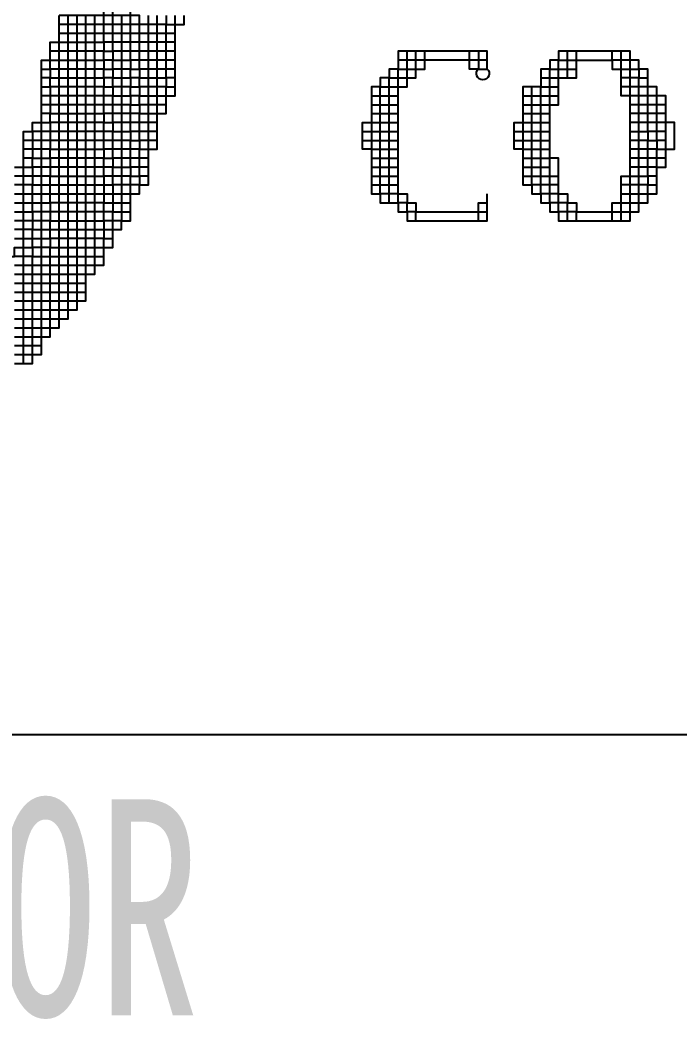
# Model space of a CAD drawing. Header units: millimetres. Extents: x 0 to 841, y 0 to 594.
# Drawn here: x 756.9 to 766.05, y 95.83 to 109.68 of the extents above; entities that cross this region are included whole.
import ezdxf
from ezdxf.enums import TextEntityAlignment as Align

# ---------------------------------------------------------------- set-up
doc = ezdxf.new("R2010")
doc.units = ezdxf.units.MM
doc.layers.add('GPDRAW', color=1, linetype='Continuous')
doc.layers.add('TEXT', color=255, linetype='Continuous')
doc.styles.add('ECL', font='SIMFANG_2312.TTF', dxfattribs={"width": 0.7, "height": 3})
doc.styles.add('LXL', font='SIMFANG_2312.TTF', dxfattribs={"width": 0.7, "height": 3})

# ---------------------------------------------------------------- blocks, each defined once
blk = doc.blocks.new('*U34')
at = {"color": 32, "linetype": 'Continuous'}
for points in [[(-15.708, -1.961), (-15.559, -1.961), (-15.411, -1.961), (-15.411, -1.812), (-15.262, -1.812), (-15.114, -1.812), (-15.114, -1.664), (-14.965, -1.664), (-14.817, -1.664), (-14.668, -1.664), (-14.52, -1.664), (-14.371, -1.664), (-14.371, -1.515), (-14.371, -1.367), (-14.371, -1.218), (-14.371, -1.07), (-14.371, -0.921), (-14.371, -0.773), (-14.371, -0.624), (-14.371, -0.476), (-14.371, -0.327), (-14.371, -0.179), (-14.371, -0.03), (-14.371, 0.118), (-14.371, 0.267), (-14.371, 0.415), (-14.371, 0.564), (-14.371, 0.712), (-14.371, 0.861), (-14.371, 1.009), (-14.371, 1.158), (-14.371, 1.306), (-14.371, 1.455), (-14.371, 1.603), (-14.371, 1.752), (-14.371, 1.9), (-14.371, 2.049), (-14.371, 2.197), (-14.371, 2.346), (-14.371, 2.494)], [(-13.48, -0.179), (-13.629, -0.179), (-13.629, -0.03), (-13.777, -0.03), (-13.777, 0.118), (-13.926, 0.118), (-14.074, 0.118), (-14.074, 0.267), (-14.223, 0.267), (-14.223, 0.415), (-14.371, 0.415), (-14.52, 0.415), (-14.668, 0.415), (-14.817, 0.415), (-14.965, 0.415), (-15.114, 0.415), (-15.114, 0.267), (-15.262, 0.267), (-15.411, 0.267), (-15.411, 0.118), (-15.559, 0.118)]]:
    blk.add_lwpolyline(points, dxfattribs=at)
at = {"color": 15, "linetype": 'Continuous'}
for points in [[(-15.708, -3.297), (-15.559, -3.297), (-15.411, -3.297), (-15.411, -3.149), (-15.411, -3), (-15.411, -2.852), (-15.411, -2.703), (-15.411, -2.555), (-15.262, -2.555), (-15.114, -2.555), (-14.965, -2.555), (-14.965, -2.406), (-14.965, -2.258), (-14.965, -2.109), (-14.965, -1.961), (-14.965, -1.812), (-14.965, -1.664), (-14.965, -1.515), (-14.965, -1.367), (-14.965, -1.218), (-14.965, -1.07), (-14.965, -0.921), (-14.965, -0.773), (-14.965, -0.624), (-14.965, -0.476), (-14.965, -0.327), (-14.965, -0.179), (-14.965, -0.03), (-14.965, 0.118), (-14.965, 0.267), (-14.965, 0.415), (-14.965, 0.564), (-14.965, 0.712), (-14.965, 0.861), (-14.965, 1.009), (-14.965, 1.158), (-14.965, 1.306), (-14.965, 1.455), (-14.965, 1.603), (-14.965, 1.752), (-14.965, 1.9), (-14.965, 2.049), (-14.965, 2.197), (-14.965, 2.346), (-14.965, 2.494)], [(-15.559, -3.297), (-15.559, -3.149), (-15.559, -3), (-15.559, -2.852), (-15.559, -2.703), (-15.559, -2.555), (-15.559, -2.406), (-15.559, -2.258), (-15.559, -2.109), (-15.559, -1.961), (-15.559, -1.812), (-15.559, -1.664), (-15.559, -1.515), (-15.559, -1.367), (-15.559, -1.218), (-15.559, -1.07), (-15.559, -0.921), (-15.559, -0.773), (-15.559, -0.624), (-15.559, -0.476), (-15.559, -0.327), (-15.559, -0.179), (-15.559, -0.03), (-15.559, 0.118), (-15.559, 0.267), (-15.559, 0.415), (-15.559, 0.564), (-15.411, 0.564), (-15.411, 0.712), (-15.262, 0.712), (-15.114, 0.712), (-15.114, 0.861), (-14.965, 0.861), (-14.817, 0.861), (-14.668, 0.861), (-14.52, 0.861), (-14.371, 0.861), (-14.223, 0.861), (-14.223, 0.712), (-14.074, 0.712), (-14.074, 0.564), (-13.926, 0.564), (-13.777, 0.564), (-13.777, 0.415), (-13.629, 0.415), (-13.629, 0.267), (-13.48, 0.267), (-13.332, 0.267), (-13.332, 0.415), (-13.332, 0.564), (-13.332, 0.712), (-13.332, 0.861), (-13.332, 1.009), (-13.332, 1.158), (-13.332, 1.306), (-13.332, 1.455), (-13.332, 1.603), (-13.332, 1.752), (-13.332, 1.9), (-13.332, 2.049), (-13.332, 2.197), (-13.332, 2.346), (-13.332, 2.494)], [(-15.708, -2.852), (-15.559, -2.852), (-15.411, -2.852), (-15.262, -2.852), (-15.114, -2.852), (-15.114, -2.703), (-14.965, -2.703), (-14.965, -2.555), (-14.817, -2.555), (-14.817, -2.406), (-14.668, -2.406), (-14.668, -2.258), (-14.52, -2.258), (-14.52, -2.109), (-14.52, -1.961), (-14.52, -1.812), (-14.52, -1.664), (-14.52, -1.515), (-14.52, -1.367), (-14.52, -1.218), (-14.52, -1.07), (-14.52, -0.921), (-14.52, -0.773), (-14.52, -0.624), (-14.52, -0.476), (-14.52, -0.327), (-14.52, -0.179), (-14.52, -0.03), (-14.52, 0.118), (-14.52, 0.267), (-14.52, 0.415), (-14.52, 0.564), (-14.52, 0.712), (-14.52, 0.861), (-14.52, 1.009), (-14.52, 1.158), (-14.52, 1.306), (-14.52, 1.455), (-14.52, 1.603), (-14.52, 1.752), (-14.52, 1.9), (-14.52, 2.049), (-14.52, 2.197), (-14.52, 2.346), (-14.52, 2.494)]]:
    blk.add_lwpolyline(points, dxfattribs=at)
at = {"color": 22, "linetype": 'Continuous'}
for points in [[(-15.708, -2.555), (-15.559, -2.555), (-15.411, -2.555), (-15.411, -2.406), (-15.262, -2.406), (-15.114, -2.406), (-14.965, -2.406), (-14.817, -2.406), (-14.817, -2.258), (-14.817, -2.109), (-14.817, -1.961), (-14.817, -1.812), (-14.817, -1.664), (-14.817, -1.515), (-14.817, -1.367), (-14.817, -1.218), (-14.817, -1.07), (-14.817, -0.921), (-14.817, -0.773), (-14.817, -0.624), (-14.817, -0.476), (-14.817, -0.327), (-14.817, -0.179), (-14.817, -0.03), (-14.817, 0.118), (-14.817, 0.267), (-14.817, 0.415), (-14.817, 0.564), (-14.817, 0.712), (-14.817, 0.861), (-14.817, 1.009), (-14.817, 1.158), (-14.817, 1.306), (-14.817, 1.455), (-14.817, 1.603), (-14.817, 1.752), (-14.817, 1.9), (-14.817, 2.049), (-14.817, 2.197), (-14.817, 2.346), (-14.817, 2.494)], [(-15.708, -2.109), (-15.559, -2.109), (-15.411, -2.109), (-15.411, -1.961), (-15.262, -1.961), (-15.114, -1.961), (-15.114, -1.812), (-14.965, -1.812), (-14.817, -1.812), (-14.668, -1.812), (-14.52, -1.812), (-14.371, -1.812), (-14.371, -1.664), (-14.223, -1.664), (-14.223, -1.515), (-14.223, -1.367), (-14.074, -1.367), (-14.074, -1.218), (-14.074, -1.07), (-13.926, -1.07), (-13.926, -0.921), (-13.777, -0.921), (-13.777, -0.773), (-13.777, -0.624), (-13.777, -0.476), (-13.629, -0.476), (-13.629, -0.327), (-13.48, -0.327), (-13.48, -0.179), (-13.48, -0.03), (-13.48, 0.118), (-13.48, 0.267), (-13.48, 0.415), (-13.48, 0.564), (-13.48, 0.712), (-13.48, 0.861), (-13.48, 1.009), (-13.48, 1.158), (-13.48, 1.306), (-13.48, 1.455), (-13.48, 1.603), (-13.48, 1.752), (-13.48, 1.9), (-13.48, 2.049), (-13.48, 2.197), (-13.48, 2.346), (-13.48, 2.494)], [(-15.708, -2.703), (-15.559, -2.703), (-15.411, -2.703), (-15.262, -2.703), (-15.114, -2.703), (-15.114, -2.555), (-15.114, -2.406), (-15.114, -2.258), (-14.965, -2.258), (-14.817, -2.258), (-14.668, -2.258), (-14.668, -2.109), (-14.668, -1.961), (-14.668, -1.812), (-14.668, -1.664), (-14.668, -1.515), (-14.668, -1.367), (-14.668, -1.218), (-14.668, -1.07), (-14.668, -0.921), (-14.668, -0.773), (-14.668, -0.624), (-14.668, -0.476), (-14.668, -0.327), (-14.668, -0.179), (-14.668, -0.03), (-14.668, 0.118), (-14.668, 0.267), (-14.668, 0.415), (-14.668, 0.564), (-14.668, 0.712), (-14.668, 0.861), (-14.668, 1.009), (-14.668, 1.158), (-14.668, 1.306), (-14.668, 1.455), (-14.668, 1.603), (-14.668, 1.752), (-14.668, 1.9), (-14.668, 2.049), (-14.668, 2.197), (-14.668, 2.346), (-14.668, 2.494)], [(-15.708, -3), (-15.559, -3), (-15.411, -3), (-15.262, -3)]]:
    blk.add_lwpolyline(points, dxfattribs=at)
at = {"color": 34, "linetype": 'Continuous'}
blk.add_lwpolyline([(-13.926, 2.494), (-13.926, 2.346), (-13.926, 2.197), (-13.926, 2.049), (-13.926, 1.9), (-13.926, 1.752), (-13.926, 1.603), (-13.926, 1.455), (-13.926, 1.306), (-13.926, 1.158), (-13.926, 1.009), (-13.926, 0.861), (-13.926, 0.712), (-13.926, 0.564), (-13.926, 0.415), (-13.926, 0.267), (-13.926, 0.118), (-13.926, -0.03), (-13.926, -0.179), (-13.926, -0.327), (-13.926, -0.476), (-13.926, -0.624), (-13.926, -0.773), (-13.926, -0.921), (-14.074, -0.921), (-14.074, -0.773), (-14.223, -0.773), (-14.223, -0.624), (-14.371, -0.624), (-14.52, -0.624), (-14.668, -0.624), (-14.817, -0.624), (-14.965, -0.624), (-15.114, -0.624), (-15.114, -0.773), (-15.262, -0.773), (-15.411, -0.773), (-15.411, -0.921), (-15.559, -0.921), (-15.708, -0.921)], dxfattribs=at)
at = {"color": 13, "linetype": 'Continuous'}
for points in [[(-15.262, 1.306), (-15.114, 1.306), (-15.114, 1.455), (-14.965, 1.455), (-14.817, 1.455), (-14.668, 1.455), (-14.52, 1.455), (-14.371, 1.455), (-14.223, 1.455), (-14.223, 1.306), (-14.074, 1.306), (-14.074, 1.158), (-13.926, 1.158), (-13.777, 1.158), (-13.777, 1.009), (-13.629, 1.009), (-13.629, 0.861), (-13.48, 0.861), (-13.332, 0.861), (-13.183, 0.861), (-13.183, 1.009), (-13.183, 1.158), (-13.035, 1.158), (-13.035, 1.306), (-13.035, 1.455), (-13.035, 1.603), (-13.035, 1.752), (-13.035, 1.9), (-13.035, 2.049), (-13.035, 2.197), (-13.035, 2.346), (-13.035, 2.494)], [(-13.183, 2.494), (-13.183, 2.346), (-13.035, 2.346), (-12.886, 2.346), (-12.886, 2.494)], [(-13.035, 2.197), (-13.183, 2.197), (-13.183, 2.346), (-13.332, 2.346), (-13.48, 2.346), (-13.629, 2.346), (-13.629, 2.494), (-13.777, 2.494), (-13.777, 2.643), (-13.926, 2.643), (-14.074, 2.643), (-14.074, 2.791), (-14.223, 2.791), (-14.223, 2.94), (-14.371, 2.94), (-14.52, 2.94), (-14.668, 2.94), (-14.817, 2.94), (-14.965, 2.94)], [(-13.035, 2.049), (-13.183, 2.049), (-13.183, 2.197), (-13.332, 2.197), (-13.48, 2.197), (-13.629, 2.197), (-13.629, 2.346), (-13.777, 2.346), (-13.777, 2.494), (-13.926, 2.494), (-14.074, 2.494), (-14.074, 2.643), (-14.223, 2.643), (-14.223, 2.791), (-14.371, 2.791), (-14.52, 2.791), (-14.668, 2.791), (-14.817, 2.791), (-14.965, 2.791)], [(-13.035, 1.9), (-13.183, 1.9), (-13.183, 2.049), (-13.332, 2.049), (-13.48, 2.049), (-13.629, 2.049), (-13.629, 2.197), (-13.777, 2.197), (-13.777, 2.346), (-13.926, 2.346), (-14.074, 2.346), (-14.074, 2.494), (-14.223, 2.494), (-14.223, 2.643), (-14.371, 2.643), (-14.52, 2.643), (-14.668, 2.643), (-14.817, 2.643), (-14.965, 2.643)], [(-13.035, 1.752), (-13.183, 1.752), (-13.183, 1.9), (-13.332, 1.9), (-13.48, 1.9), (-13.629, 1.9), (-13.629, 2.049), (-13.777, 2.049), (-13.777, 2.197), (-13.926, 2.197), (-14.074, 2.197), (-14.074, 2.346), (-14.223, 2.346), (-14.223, 2.494), (-14.371, 2.494), (-14.52, 2.494), (-14.668, 2.494), (-14.817, 2.494), (-14.965, 2.494)], [(-13.035, 1.603), (-13.183, 1.603), (-13.183, 1.752), (-13.332, 1.752), (-13.48, 1.752), (-13.629, 1.752), (-13.629, 1.9), (-13.777, 1.9), (-13.777, 2.049), (-13.926, 2.049), (-14.074, 2.049), (-14.074, 2.197), (-14.223, 2.197), (-14.223, 2.346), (-14.371, 2.346), (-14.52, 2.346), (-14.668, 2.346), (-14.817, 2.346), (-14.965, 2.346)], [(-13.035, 1.455), (-13.183, 1.455), (-13.183, 1.603), (-13.332, 1.603), (-13.48, 1.603), (-13.629, 1.603), (-13.629, 1.752), (-13.777, 1.752), (-13.777, 1.9), (-13.926, 1.9), (-14.074, 1.9), (-14.074, 2.049), (-14.223, 2.049), (-14.223, 2.197), (-14.371, 2.197), (-14.52, 2.197), (-14.668, 2.197), (-14.817, 2.197), (-14.965, 2.197)], [(-15.708, -3.149), (-15.559, -3.149), (-15.411, -3.149), (-15.262, -3.149), (-15.262, -3), (-15.262, -2.852), (-15.262, -2.703), (-15.262, -2.555), (-15.262, -2.406), (-15.262, -2.258), (-15.262, -2.109), (-15.262, -1.961), (-15.262, -1.812), (-15.262, -1.664), (-15.262, -1.515), (-15.262, -1.367), (-15.262, -1.218), (-15.262, -1.07), (-15.262, -0.921), (-15.262, -0.773), (-15.262, -0.624), (-15.262, -0.476), (-15.262, -0.327), (-15.262, -0.179), (-15.262, -0.03), (-15.262, 0.118), (-15.262, 0.267), (-15.262, 0.415), (-15.262, 0.564), (-15.262, 0.712), (-15.262, 0.861), (-15.262, 1.009), (-15.262, 1.158), (-15.262, 1.306), (-15.262, 1.455), (-15.262, 1.603), (-15.262, 1.752), (-15.114, 1.752), (-15.114, 1.9), (-15.114, 2.049), (-14.965, 2.049), (-14.817, 2.049), (-14.668, 2.049), (-14.52, 2.049), (-14.371, 2.049), (-14.223, 2.049), (-14.223, 1.9), (-14.074, 1.9), (-14.074, 1.752), (-13.926, 1.752), (-13.777, 1.752), (-13.777, 1.603), (-13.629, 1.603), (-13.629, 1.455), (-13.48, 1.455), (-13.332, 1.455), (-13.183, 1.455), (-13.183, 1.306), (-13.035, 1.306)], [(-15.262, 1.603), (-15.114, 1.603), (-15.114, 1.752), (-14.965, 1.752), (-14.817, 1.752), (-14.668, 1.752), (-14.52, 1.752), (-14.371, 1.752), (-14.223, 1.752), (-14.223, 1.603), (-14.074, 1.603), (-14.074, 1.455), (-13.926, 1.455), (-13.777, 1.455), (-13.777, 1.306), (-13.629, 1.306), (-13.629, 1.158), (-13.48, 1.158), (-13.332, 1.158), (-13.183, 1.158), (-13.183, 1.306), (-13.332, 1.306), (-13.48, 1.306), (-13.629, 1.306), (-13.629, 1.455), (-13.777, 1.455), (-13.777, 1.603), (-13.926, 1.603), (-14.074, 1.603), (-14.074, 1.752), (-14.223, 1.752), (-14.223, 1.9), (-14.371, 1.9), (-14.52, 1.9), (-14.668, 1.9), (-14.817, 1.9), (-14.965, 1.9), (-15.114, 1.9)], [(-13.183, 1.009), (-13.332, 1.009), (-13.48, 1.009), (-13.629, 1.009), (-13.629, 1.158), (-13.777, 1.158), (-13.777, 1.306), (-13.926, 1.306), (-14.074, 1.306), (-14.074, 1.455), (-14.223, 1.455), (-14.223, 1.603), (-14.371, 1.603), (-14.52, 1.603), (-14.668, 1.603), (-14.817, 1.603), (-14.965, 1.603), (-15.114, 1.603), (-15.114, 1.455), (-15.262, 1.455)], [(-13.332, 0.712), (-13.48, 0.712), (-13.629, 0.712), (-13.629, 0.861), (-13.777, 0.861), (-13.777, 1.009), (-13.926, 1.009), (-14.074, 1.009), (-14.074, 1.158), (-14.223, 1.158), (-14.223, 1.306), (-14.371, 1.306), (-14.52, 1.306), (-14.668, 1.306), (-14.817, 1.306), (-14.965, 1.306), (-15.114, 1.306), (-15.114, 1.158), (-15.262, 1.158)], [(-13.332, 0.564), (-13.48, 0.564), (-13.629, 0.564), (-13.629, 0.712), (-13.777, 0.712), (-13.777, 0.861), (-13.926, 0.861), (-14.074, 0.861), (-14.074, 1.009), (-14.223, 1.009), (-14.223, 1.158), (-14.371, 1.158), (-14.52, 1.158), (-14.668, 1.158), (-14.817, 1.158), (-14.965, 1.158), (-15.114, 1.158), (-15.114, 1.009), (-15.262, 1.009)], [(-13.332, 0.415), (-13.48, 0.415), (-13.629, 0.415), (-13.629, 0.564), (-13.777, 0.564), (-13.777, 0.712), (-13.926, 0.712), (-14.074, 0.712), (-14.074, 0.861), (-14.223, 0.861), (-14.223, 1.009), (-14.371, 1.009), (-14.52, 1.009), (-14.668, 1.009), (-14.817, 1.009), (-14.965, 1.009), (-15.114, 1.009), (-15.114, 0.861), (-15.262, 0.861)], [(-13.48, 0.118), (-13.629, 0.118), (-13.629, 0.267), (-13.777, 0.267), (-13.777, 0.415), (-13.926, 0.415), (-14.074, 0.415), (-14.074, 0.564), (-14.223, 0.564), (-14.223, 0.712), (-14.371, 0.712), (-14.52, 0.712), (-14.668, 0.712), (-14.817, 0.712), (-14.965, 0.712), (-15.114, 0.712), (-15.114, 0.564), (-15.262, 0.564), (-15.411, 0.564), (-15.411, 0.415), (-15.559, 0.415)], [(-13.48, -0.03), (-13.629, -0.03), (-13.629, 0.118), (-13.777, 0.118), (-13.777, 0.267), (-13.926, 0.267), (-14.074, 0.267), (-14.074, 0.415), (-14.223, 0.415), (-14.223, 0.564), (-14.371, 0.564), (-14.52, 0.564), (-14.668, 0.564), (-14.817, 0.564), (-14.965, 0.564), (-15.114, 0.564), (-15.114, 0.415), (-15.262, 0.415), (-15.411, 0.415), (-15.411, 0.267), (-15.559, 0.267)], [(-15.708, -0.03), (-15.559, -0.03), (-15.411, -0.03), (-15.411, 0.118), (-15.262, 0.118), (-15.114, 0.118), (-15.114, 0.267), (-14.965, 0.267), (-14.817, 0.267), (-14.668, 0.267), (-14.52, 0.267), (-14.371, 0.267), (-14.223, 0.267), (-14.223, 0.118), (-14.074, 0.118), (-14.074, -0.03), (-13.926, -0.03), (-13.777, -0.03), (-13.777, -0.179), (-13.629, -0.179), (-13.629, -0.327), (-13.777, -0.327), (-13.777, -0.179), (-13.926, -0.179), (-14.074, -0.179), (-14.074, -0.03), (-14.223, -0.03), (-14.223, 0.118), (-14.371, 0.118), (-14.52, 0.118), (-14.668, 0.118), (-14.817, 0.118), (-14.965, 0.118), (-15.114, 0.118), (-15.114, -0.03), (-15.262, -0.03), (-15.411, -0.03), (-15.411, -0.179), (-15.559, -0.179), (-15.708, -0.179)], [(-15.708, -0.476), (-15.559, -0.476), (-15.411, -0.476), (-15.411, -0.327), (-15.262, -0.327), (-15.114, -0.327), (-15.114, -0.179), (-14.965, -0.179), (-14.817, -0.179), (-14.668, -0.179), (-14.52, -0.179), (-14.371, -0.179), (-14.223, -0.179), (-14.223, -0.327), (-14.074, -0.327), (-14.074, -0.476), (-13.926, -0.476), (-13.777, -0.476), (-13.777, -0.327), (-13.926, -0.327), (-14.074, -0.327), (-14.074, -0.179), (-14.223, -0.179), (-14.223, -0.03), (-14.371, -0.03), (-14.52, -0.03), (-14.668, -0.03), (-14.817, -0.03), (-14.965, -0.03), (-15.114, -0.03), (-15.114, -0.179), (-15.262, -0.179), (-15.411, -0.179), (-15.411, -0.327), (-15.559, -0.327), (-15.708, -0.327)], [(-16.45, -1.664), (-16.302, -1.664), (-16.153, -1.664), (-16.005, -1.664), (-15.856, -1.664), (-15.856, -1.515), (-15.708, -1.515), (-15.708, -1.367), (-15.559, -1.367), (-15.411, -1.367), (-15.411, -1.218), (-15.262, -1.218), (-15.114, -1.218), (-15.114, -1.07), (-14.965, -1.07), (-14.817, -1.07), (-14.668, -1.07), (-14.52, -1.07), (-14.371, -1.07), (-14.223, -1.07), (-14.223, -1.218), (-14.074, -1.218)], [(-15.708, -1.812), (-15.559, -1.812), (-15.411, -1.812), (-15.411, -1.664), (-15.262, -1.664), (-15.114, -1.664), (-15.114, -1.515), (-14.965, -1.515), (-14.817, -1.515), (-14.668, -1.515), (-14.52, -1.515), (-14.371, -1.515), (-14.223, -1.515)], [(-15.708, -2.258), (-15.559, -2.258), (-15.411, -2.258), (-15.411, -2.109), (-15.262, -2.109), (-15.114, -2.109), (-15.114, -1.961), (-14.965, -1.961), (-14.817, -1.961), (-14.668, -1.961), (-14.52, -1.961)], [(-15.708, -2.406), (-15.559, -2.406), (-15.411, -2.406), (-15.411, -2.258), (-15.262, -2.258), (-15.114, -2.258), (-15.114, -2.109), (-14.965, -2.109), (-14.817, -2.109), (-14.668, -2.109), (-14.52, -2.109)]]:
    blk.add_lwpolyline(points, dxfattribs=at)
at = {"color": 251, "linetype": 'Continuous'}
blk.add_lwpolyline([(-7.986, 1.9), (-7.986, 1.752), (-7.986, 1.603), (-7.837, 1.603), (-7.837, 1.752), (-7.837, 1.9), (-9.322, 1.9), (-9.322, 1.752), (-9.322, 1.603), (-9.471, 1.603), (-9.471, 1.455), (-9.619, 1.455), (-9.619, 1.306), (-9.768, 1.306), (-9.768, 1.158), (-9.768, 1.009), (-9.768, 0.861), (-9.768, 0.712), (-9.768, 0.564), (-9.768, 0.415), (-9.768, 0.267), (-9.768, 0.118), (-9.768, -0.03), (-9.768, -0.179), (-9.768, -0.327), (-9.768, -0.476), (-9.619, -0.476), (-9.619, -0.624), (-9.471, -0.624), (-9.322, -0.624), (-9.322, -0.773), (-9.174, -0.773), (-9.174, -0.921), (-9.025, -0.921), (-8.877, -0.921), (-8.728, -0.921), (-8.58, -0.921), (-8.431, -0.921), (-8.283, -0.921), (-8.134, -0.921), (-7.986, -0.921), (-7.986, -0.773), (-7.837, -0.773)], dxfattribs=at)
at = {"color": 159, "linetype": 'Continuous'}
blk.add_lwpolyline([(-9.322, -0.476), (-9.471, -0.476), (-9.619, -0.476), (-9.619, -0.327), (-9.619, -0.179), (-9.619, -0.03), (-9.619, 0.118), (-9.619, 0.267), (-9.619, 0.415), (-9.619, 0.564), (-9.619, 0.712), (-9.619, 0.861), (-9.619, 1.009), (-9.619, 1.158), (-9.619, 1.306), (-9.471, 1.306), (-9.471, 1.455), (-9.322, 1.455), (-9.322, 1.603), (-9.174, 1.603), (-9.025, 1.603), (-9.025, 1.752), (-9.025, 1.9)], dxfattribs=at)
at = {"color": 157, "linetype": 'Continuous'}
for points in [[(-9.471, -0.624), (-9.471, -0.476), (-9.471, -0.327), (-9.471, -0.179), (-9.471, -0.03), (-9.471, 0.118), (-9.471, 0.267), (-9.471, 0.415), (-9.471, 0.564), (-9.471, 0.712), (-9.471, 0.861), (-9.471, 1.009), (-9.471, 1.158), (-9.471, 1.306), (-9.322, 1.306), (-9.174, 1.306), (-9.174, 1.455), (-9.025, 1.455), (-9.025, 1.603), (-8.877, 1.603), (-8.877, 1.752), (-8.877, 1.9)], [(-7.243, 0.861), (-7.095, 0.861), (-6.946, 0.861), (-6.798, 0.861)], [(-9.768, 0.712), (-9.619, 0.712), (-9.471, 0.712), (-9.322, 0.712)], [(-7.243, 0.712), (-7.095, 0.712), (-6.946, 0.712), (-6.798, 0.712)], [(-4.867, 0.415), (-5.016, 0.415), (-5.016, 0.564), (-5.164, 0.564), (-5.164, 0.712), (-5.313, 0.712), (-5.461, 0.712)], [(-4.867, 0.118), (-5.016, 0.118), (-5.016, 0.267), (-5.164, 0.267), (-5.164, 0.415), (-5.313, 0.415), (-5.461, 0.415)], [(-9.768, 0.267), (-9.619, 0.267), (-9.471, 0.267), (-9.322, 0.267)], [(-7.243, 0.267), (-7.095, 0.267), (-6.946, 0.267), (-6.798, 0.267)], [(-9.768, 0.118), (-9.619, 0.118), (-9.471, 0.118), (-9.322, 0.118)], [(-7.243, 0.118), (-7.095, 0.118), (-6.946, 0.118), (-6.798, 0.118)]]:
    blk.add_lwpolyline(points, dxfattribs=at)
at = {"color": 165, "linetype": 'Continuous'}
for points in [[(-9.025, -0.921), (-9.025, -0.773), (-9.174, -0.773), (-9.174, -0.624), (-9.322, -0.624), (-9.322, -0.476), (-9.322, -0.327), (-9.322, -0.179), (-9.322, -0.03), (-9.322, 0.118), (-9.322, 0.267), (-9.322, 0.415), (-9.322, 0.564), (-9.322, 0.712), (-9.322, 0.861), (-9.322, 1.009), (-9.322, 1.158), (-9.322, 1.306), (-9.322, 1.455), (-9.174, 1.455), (-9.174, 1.603), (-9.174, 1.752), (-9.174, 1.9)], [(-6.501, 1.455), (-6.501, 1.603), (-6.501, 1.752), (-6.501, 1.9)]]:
    blk.add_lwpolyline(points, dxfattribs=at)
at = {"color": 147, "linetype": 'Continuous'}
for points in [[(-7.837, 1.752), (-7.986, 1.752), (-8.134, 1.752), (-8.134, 1.9)], [(-9.916, 0.564), (-9.768, 0.564), (-9.619, 0.564), (-9.471, 0.564), (-9.322, 0.564)], [(-7.392, 0.564), (-7.243, 0.564), (-7.095, 0.564), (-6.946, 0.564), (-6.798, 0.564)], [(-9.916, 0.415), (-9.768, 0.415), (-9.619, 0.415), (-9.471, 0.415), (-9.322, 0.415)], [(-7.392, 0.415), (-7.243, 0.415), (-7.095, 0.415), (-6.946, 0.415), (-6.798, 0.415)]]:
    blk.add_lwpolyline(points, dxfattribs=at)
at = {"color": 175, "linetype": 'Continuous'}
for points in [[(-5.461, 0.564), (-5.313, 0.564), (-5.164, 0.564), (-5.164, 0.415), (-5.016, 0.415), (-5.016, 0.267), (-4.867, 0.267), (-4.867, 0.415), (-4.867, 0.564), (-4.867, 0.712), (-4.867, 0.861), (-4.867, 1.009), (-4.867, 1.158), (-5.016, 1.158), (-5.016, 1.306), (-5.164, 1.306), (-5.164, 1.455), (-5.164, 1.603), (-5.313, 1.603), (-5.313, 1.752), (-5.461, 1.752), (-5.461, 1.9), (-6.649, 1.9), (-6.649, 1.752), (-6.798, 1.752), (-6.798, 1.603), (-6.946, 1.603), (-6.946, 1.455), (-6.946, 1.306), (-7.243, 1.306), (-7.243, 1.158), (-7.243, 1.009), (-7.243, 0.861), (-7.243, 0.712), (-7.243, 0.564), (-7.243, 0.415), (-7.243, 0.267), (-7.243, 0.118), (-7.243, -0.03), (-7.243, -0.179), (-7.243, -0.327), (-7.095, -0.327), (-7.095, -0.476), (-6.946, -0.476), (-6.946, -0.624), (-6.798, -0.624), (-6.798, -0.773), (-6.649, -0.773), (-6.649, -0.921), (-6.501, -0.921), (-6.352, -0.921), (-6.204, -0.921), (-6.055, -0.921), (-5.907, -0.921), (-5.758, -0.921), (-5.61, -0.921), (-5.461, -0.921), (-5.461, -0.773), (-5.313, -0.773), (-5.313, -0.624), (-5.164, -0.624), (-5.164, -0.476), (-5.016, -0.476), (-5.016, -0.327), (-5.016, -0.179), (-5.016, -0.03), (-5.016, 0.118), (-5.164, 0.118), (-5.164, 0.267), (-5.313, 0.267), (-5.461, 0.267)], [(-7.243, 1.009), (-7.095, 1.009), (-6.946, 1.009), (-6.798, 1.009), (-6.798, 1.158), (-6.649, 1.158)], [(-7.243, -0.179), (-7.095, -0.179), (-6.946, -0.179), (-6.798, -0.179), (-6.649, -0.179)]]:
    blk.add_lwpolyline(points, dxfattribs=at)
at = {"color": 167, "linetype": 'Continuous'}
for points in [[(-6.352, -0.921), (-6.352, -0.773), (-6.501, -0.773), (-6.501, -0.624), (-6.649, -0.624), (-6.798, -0.624), (-6.798, -0.476), (-6.946, -0.476), (-6.946, -0.327), (-6.946, -0.179), (-6.946, -0.03), (-6.946, 0.118), (-6.946, 0.267), (-6.946, 0.415), (-6.946, 0.564), (-6.946, 0.712), (-6.946, 0.861), (-6.946, 1.009), (-6.946, 1.158), (-6.798, 1.158), (-6.798, 1.306), (-6.649, 1.306), (-6.649, 1.455), (-6.501, 1.455), (-6.352, 1.455), (-6.352, 1.603), (-6.352, 1.752), (-6.352, 1.9)], [(-6.946, 1.455), (-6.798, 1.455), (-6.798, 1.603), (-6.649, 1.603), (-6.649, 1.752), (-6.501, 1.752), (-6.352, 1.752), (-6.204, 1.752), (-6.055, 1.752), (-5.907, 1.752), (-5.758, 1.752), (-5.758, 1.603), (-5.61, 1.603), (-5.461, 1.603), (-5.313, 1.603), (-5.313, 1.455), (-5.164, 1.455)], [(-7.243, 1.158), (-7.095, 1.158), (-6.946, 1.158), (-6.946, 1.306), (-6.798, 1.306), (-6.798, 1.455), (-6.649, 1.455), (-6.649, 1.603), (-6.501, 1.603), (-6.352, 1.603)], [(-9.768, 1.158), (-9.619, 1.158), (-9.471, 1.158), (-9.322, 1.158)], [(-9.768, 1.009), (-9.619, 1.009), (-9.471, 1.009), (-9.322, 1.009)], [(-4.867, 0.712), (-5.016, 0.712), (-5.016, 0.861), (-5.164, 0.861), (-5.164, 1.009), (-5.313, 1.009), (-5.461, 1.009)], [(-9.768, 0.861), (-9.619, 0.861), (-9.471, 0.861), (-9.322, 0.861)], [(-4.867, 0.564), (-5.016, 0.564), (-5.016, 0.712), (-5.164, 0.712), (-5.164, 0.861), (-5.313, 0.861), (-5.461, 0.861)], [(-5.016, -0.03), (-5.164, -0.03), (-5.164, 0.118), (-5.313, 0.118), (-5.461, 0.118)], [(-9.768, -0.03), (-9.619, -0.03), (-9.471, -0.03), (-9.322, -0.03)], [(-7.243, -0.03), (-7.095, -0.03), (-6.946, -0.03), (-6.798, -0.03)], [(-9.768, -0.179), (-9.619, -0.179), (-9.471, -0.179), (-9.322, -0.179)], [(-9.768, -0.327), (-9.619, -0.327), (-9.471, -0.327), (-9.322, -0.327)]]:
    blk.add_lwpolyline(points, dxfattribs=at)
at = {"color": 252, "linetype": 'Continuous'}
for points in [[(-6.649, -0.476), (-6.501, -0.476), (-6.501, -0.624), (-6.352, -0.624), (-6.352, -0.773), (-5.758, -0.773), (-5.61, -0.773), (-5.461, -0.773), (-5.461, -0.624), (-5.461, -0.476), (-5.461, -0.327), (-5.461, -0.179), (-5.461, -0.03), (-5.461, 0.118), (-5.461, 0.267), (-5.461, 0.415), (-5.461, 0.564), (-5.461, 0.712), (-5.461, 0.861), (-5.461, 1.009), (-5.461, 1.158), (-5.61, 1.158), (-5.61, 1.306), (-5.61, 1.455), (-5.61, 1.603), (-5.61, 1.752), (-5.61, 1.9)], [(-7.986, -0.921), (-7.837, -0.921), (-7.837, -0.773), (-7.837, -0.624), (-7.837, -0.476)]]:
    blk.add_lwpolyline(points, dxfattribs=at)
at = {"color": 197, "linetype": 'Continuous'}
blk.add_lwpolyline([(-5.61, -0.921), (-5.61, -0.773), (-5.61, -0.624), (-5.461, -0.624), (-5.313, -0.624), (-5.313, -0.476), (-5.313, -0.327), (-5.313, -0.179), (-5.313, -0.03), (-5.313, 0.118), (-5.313, 0.267), (-5.313, 0.415), (-5.313, 0.564), (-5.313, 0.712), (-5.313, 0.861), (-5.313, 1.009), (-5.313, 1.158), (-5.461, 1.158), (-5.461, 1.306), (-5.461, 1.455), (-5.461, 1.603), (-5.461, 1.752), (-5.61, 1.752), (-5.758, 1.752), (-5.758, 1.9)], dxfattribs=at)
at = {"color": 251, "linetype": 'Continuous'}
blk.add_lwpolyline([(-7.837, 1.603, -2.414214), (-7.986, 1.603), (-8.134, 1.603), (-8.134, 1.752), (-8.283, 1.752), (-8.431, 1.752), (-8.58, 1.752), (-8.728, 1.752), (-8.877, 1.752), (-9.025, 1.752), (-9.174, 1.752), (-9.322, 1.752)], format="xyb", dxfattribs=at)
at = {"color": 177, "linetype": 'Continuous'}
for points in [[(-4.867, 1.009), (-5.016, 1.009), (-5.016, 1.158), (-5.164, 1.158), (-5.164, 1.306), (-5.313, 1.306), (-5.313, 1.455), (-5.461, 1.455), (-5.61, 1.455)], [(-4.867, 0.861), (-5.016, 0.861), (-5.016, 1.009), (-5.164, 1.009), (-5.164, 1.158), (-5.313, 1.158), (-5.313, 1.306), (-5.461, 1.306), (-5.61, 1.306)], [(-5.61, -0.476), (-5.461, -0.476), (-5.313, -0.476), (-5.164, -0.476), (-5.164, -0.327), (-5.313, -0.327), (-5.461, -0.327), (-5.61, -0.327)]]:
    blk.add_lwpolyline(points, dxfattribs=at)
at = {"color": 169, "linetype": 'Continuous'}
blk.add_lwpolyline([(-6.649, -0.476), (-6.798, -0.476), (-6.798, -0.327), (-6.946, -0.327), (-7.095, -0.327), (-7.095, -0.179), (-7.095, -0.03), (-7.095, 0.118), (-7.095, 0.267), (-7.095, 0.415), (-7.095, 0.564), (-7.095, 0.712), (-7.095, 0.861), (-7.095, 1.009), (-7.095, 1.158), (-7.095, 1.306)], dxfattribs=at)
at = {"color": 163, "linetype": 'Continuous'}
blk.add_lwpolyline([(-6.501, -0.921), (-6.501, -0.773), (-6.649, -0.773), (-6.649, -0.624), (-6.649, -0.476), (-6.649, -0.327), (-6.798, -0.327), (-6.798, -0.179), (-6.798, -0.03), (-6.798, 0.118), (-6.798, 0.267), (-6.798, 0.415), (-6.798, 0.564), (-6.798, 0.712), (-6.798, 0.861), (-6.798, 1.009), (-6.649, 1.009), (-6.649, 1.158), (-6.649, 1.306)], dxfattribs=at)
at = {"color": 8, "linetype": 'Continuous'}
for points in [[(-9.768, 0.267), (-9.916, 0.267), (-9.916, 0.415), (-9.916, 0.564), (-9.916, 0.712), (-9.768, 0.712)], [(-7.243, 0.267), (-7.392, 0.267), (-7.392, 0.415), (-7.392, 0.564), (-7.392, 0.712), (-7.243, 0.712)]]:
    blk.add_lwpolyline(points, dxfattribs=at)
at = {"color": 133, "linetype": 'Continuous'}
for points in [[(-5.016, -0.03), (-4.867, -0.03), (-4.867, 0.118), (-4.867, 0.267), (-4.719, 0.267), (-4.719, 0.415), (-4.719, 0.564), (-4.719, 0.712), (-4.867, 0.712)], [(-6.649, -0.327), (-6.649, -0.179), (-6.649, -0.03), (-6.649, 0.118), (-6.798, 0.118)]]:
    blk.add_lwpolyline(points, dxfattribs=at)
at = {"color": 75, "linetype": 'Continuous'}
blk.add_lwpolyline([(-15.708, -0.624), (-15.559, -0.624), (-15.411, -0.624), (-15.411, -0.476), (-15.262, -0.476), (-15.114, -0.476), (-15.114, -0.327), (-14.965, -0.327), (-14.817, -0.327), (-14.668, -0.327), (-14.52, -0.327), (-14.371, -0.327), (-14.223, -0.327), (-14.223, -0.476), (-14.074, -0.476), (-14.074, -0.624), (-13.926, -0.624), (-13.777, -0.624)], dxfattribs=at)
at = {"color": 187, "linetype": 'Continuous'}
blk.add_lwpolyline([(-5.016, -0.179), (-5.164, -0.179), (-5.164, -0.03), (-5.313, -0.03), (-5.461, -0.03)], dxfattribs=at)
at = {"color": 57, "linetype": 'Continuous'}
for points in [[(-15.708, -1.218), (-15.559, -1.218), (-15.411, -1.218), (-15.411, -1.07), (-15.262, -1.07), (-15.114, -1.07), (-15.114, -0.921), (-14.965, -0.921), (-14.817, -0.921), (-14.668, -0.921), (-14.52, -0.921), (-14.371, -0.921), (-14.223, -0.921), (-14.223, -1.07), (-14.074, -1.07), (-14.074, -0.921), (-14.223, -0.921), (-14.223, -0.773), (-14.371, -0.773), (-14.52, -0.773), (-14.668, -0.773), (-14.817, -0.773), (-14.965, -0.773), (-15.114, -0.773), (-15.114, -0.921), (-15.262, -0.921), (-15.411, -0.921), (-15.411, -1.07), (-15.559, -1.07), (-15.708, -1.07)], [(-15.708, -0.773), (-15.559, -0.773), (-15.411, -0.773), (-15.411, -0.624), (-15.262, -0.624), (-15.114, -0.624), (-15.114, -0.476), (-14.965, -0.476), (-14.817, -0.476), (-14.668, -0.476), (-14.52, -0.476), (-14.371, -0.476), (-14.223, -0.476), (-14.223, -0.624), (-14.074, -0.624), (-14.074, -0.773), (-13.926, -0.773), (-13.777, -0.773)]]:
    blk.add_lwpolyline(points, dxfattribs=at)
at = {"color": 185, "linetype": 'Continuous'}
blk.add_lwpolyline([(-5.758, -0.921), (-5.758, -0.773), (-5.758, -0.624), (-5.61, -0.624), (-5.61, -0.476), (-5.61, -0.327), (-5.61, -0.179), (-5.461, -0.179), (-5.313, -0.179), (-5.164, -0.179), (-5.164, -0.327), (-5.016, -0.327)], dxfattribs=at)
at = {"color": 155, "linetype": 'Continuous'}
blk.add_lwpolyline([(-9.322, -0.476), (-9.174, -0.476), (-9.174, -0.624), (-9.025, -0.624), (-9.025, -0.773), (-7.986, -0.773), (-7.986, -0.624), (-7.837, -0.624)], dxfattribs=at)
at = {"color": 64, "linetype": 'Continuous'}
blk.add_lwpolyline([(-15.708, -1.664), (-15.559, -1.664), (-15.411, -1.664), (-15.411, -1.515), (-15.262, -1.515), (-15.114, -1.515), (-15.114, -1.367), (-14.965, -1.367), (-14.817, -1.367), (-14.668, -1.367), (-14.52, -1.367), (-14.371, -1.367), (-14.223, -1.367), (-14.223, -1.218), (-14.371, -1.218), (-14.52, -1.218), (-14.668, -1.218), (-14.817, -1.218), (-14.965, -1.218), (-15.114, -1.218), (-15.114, -1.367), (-15.262, -1.367), (-15.411, -1.367), (-15.411, -1.515), (-15.559, -1.515), (-15.708, -1.515)], dxfattribs=at)
blk = doc.blocks.new('XXDAFRAM-CH-HENG-A1')
at = {"layer": 'GPDRAW'}
blk.add_line((831, 99.769), (646, 99.769), dxfattribs=at)
at = {"layer": 'TEXT', "xscale": 0.8333333333339397, "yscale": 0.8333333333334849, "zscale": 0.8333333333333334}
blk.add_blockref('*U34', (769.917, 107.668), dxfattribs=at)
at = {"linetype": 'Continuous', "style": 'ECL', "width": 0.7}
for tag, height, p in [('DESIGNSTATUS', 3.5, (818.853, 76.574)), ('DESIGNSTATUS', 3.5, (818.853, 76.574)), ('ENDESIGNSTATUS', 3.5, (818.89, 70.889)), ('ENDESIGNSTATUS', 3.5, (818.89, 70.889)), ('V', 4, (778.583, 63.46)), ('O', 4, (784.75, 63.46)), ('L', 4, (790.917, 63.46)), ('N', 4, (797.083, 63.46)), ('D', 4, (809.417, 63.46)), ('W', 4, (815.583, 63.46)), ('G', 4, (821.75, 63.46)), ('VEREN40', 4, (827.822, 63.302)), ('DWGNAME1', 5, (768.762, 48.806)), ('DWGENAME1', 5, (768.979, 42.707)), ('DWGNAME', 5, (768.733, 42.425)), ('DWGNAME2', 5, (769.115, 35.27)), ('DWGENAME', 5, (769.239, 35.309)), ('DWGENAME2', 5, (769.396, 28.811)), ('DWGNO', 5, (758.81, 15.139)), ('VEREN40', 4, (825.773, 15.223))]:
    blk.add_attdef(tag, text='', height=height, dxfattribs=at).set_placement(p, align=Align.MIDDLE)
at = {"style": 'ECL', "width": 0.7, "flags": 1}
for p in [(697.389, 48.278), (697.389, 40.278), (697.389, 32.278), (697.389, 24.278)]:
    blk.add_attdef('DATE', text='', height=5, dxfattribs=at).set_placement(p, align=Align.MIDDLE)
for tag, p in [('SJ1', (666.556, 44.278)), ('JH', (666.556, 36.278)), ('SH1', (666.556, 28.278)), ('PZ', (666.556, 20.278)), ('BL', (666.556, 10))]:
    blk.add_attdef(tag, p, '', height=5, dxfattribs=at)
at = {"layer": 'GPDRAW', "style": 'LXL', "width": 0.7}
blk.add_text('SUBCONTRACTOR', height=3, dxfattribs=at).set_placement((740.829, 95.876))

msp = doc.modelspace()

# ---------------------------------------------------------------- block references
msp.add_blockref('XXDAFRAM-CH-HENG-A1', (0, 0))

doc.saveas('drawing.dxf')
